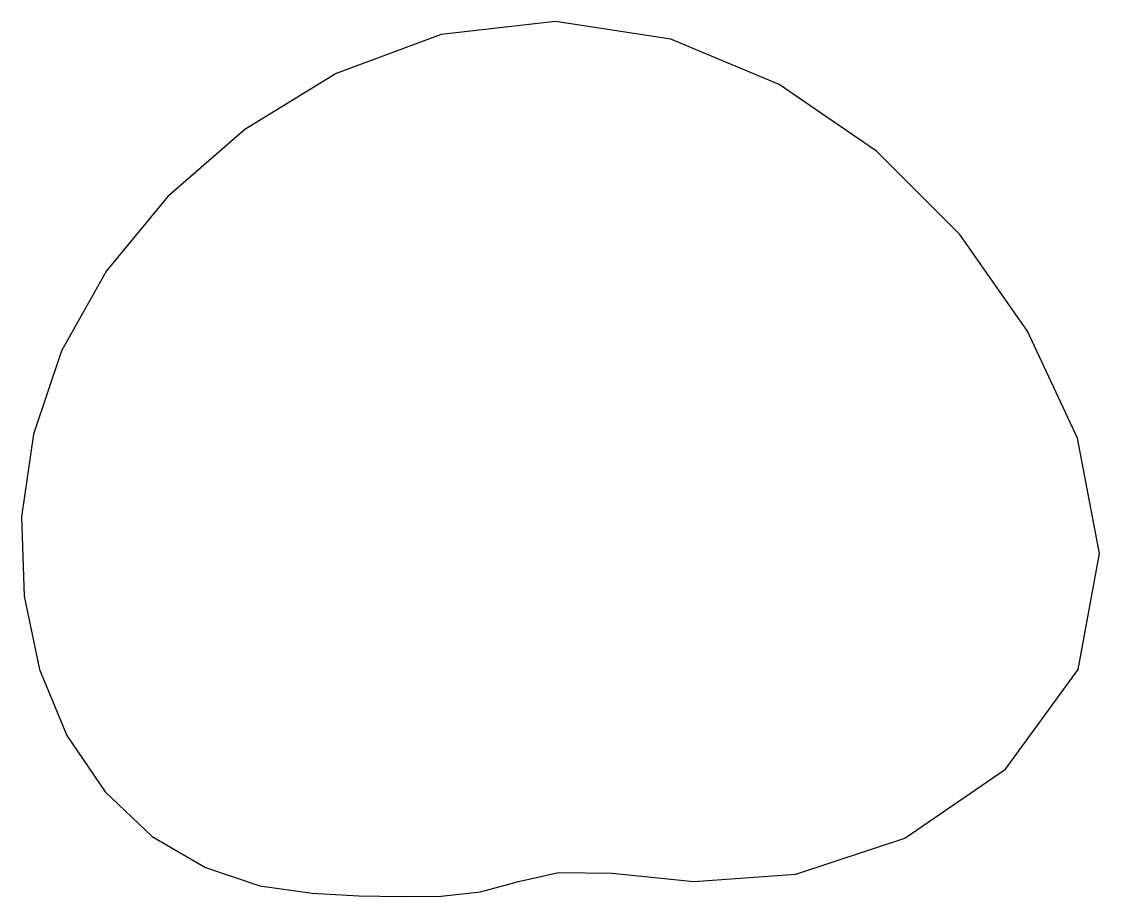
# Model space of a CAD drawing. Header units: metres. Extents: x -56 to 88, y -30 to 86.
import ezdxf

# ---------------------------------------------------------------- set-up
doc = ezdxf.new("R2010")
doc.units = ezdxf.units.M

msp = doc.modelspace()

# ---------------------------------------------------------------- linework, layer by layer
for p, q in [((15.2, 86.19), (0, 84.47)), ((30.52, 83.85), (15.2, 86.19)), ((0, 84.47), (-13.98, 79.3)), ((44.94, 77.83), (30.52, 83.85)), ((-13.98, 79.3), (-26.14, 71.82)), ((57.85, 68.94), (44.94, 77.83)), ((-26.14, 71.82), (-36.34, 62.94)), ((68.94, 57.85), (57.85, 68.94)), ((-36.34, 62.94), (-44.5, 53.03)), ((77.94, 45), (68.94, 57.85)), ((-44.5, 53.03), (-50.5, 42.38)), ((84.57, 30.78), (77.94, 45)), ((-50.5, 42.38), (-54.23, 31.31)), ((-54.23, 31.31), (-55.8, 20.31)), ((87.51, 15.43), (84.57, 30.78)), ((-55.8, 20.31), (-55.47, 9.78)), ((84.68, 0), (87.51, 15.43)), ((-55.47, 9.78), (-53.4, 0)), ((-53.4, 0), (-49.79, -8.78)), ((75.02, -13.23), (84.68, 0)), ((-49.79, -8.78), (-44.69, -16.26)), ((61.63, -22.43), (75.02, -13.23)), ((-44.69, -16.26), (-38.45, -22.2)), ((-38.45, -22.2), (-31.37, -26.33)), ((47.12, -27.2), (61.63, -22.43)), ((-31.37, -26.33), (-24.11, -28.74)), ((10.26, -28.19), (15.57, -26.97)), ((15.57, -26.97), (22.7, -27.06)), ((22.7, -27.06), (33.57, -28.17)), ((33.57, -28.17), (47.12, -27.2)), ((5.21, -29.54), (10.26, -28.19)), ((-24.11, -28.74), (-17.16, -29.73)), ((-17.16, -29.73), (-10.94, -30.07)), ((-10.94, -30.07), (-5.32, -30.17)), ((0, -30.13), (5.21, -29.54)), ((-5.32, -30.17), (0, -30.13))]:
    msp.add_line(p, q)

doc.saveas('drawing.dxf')
